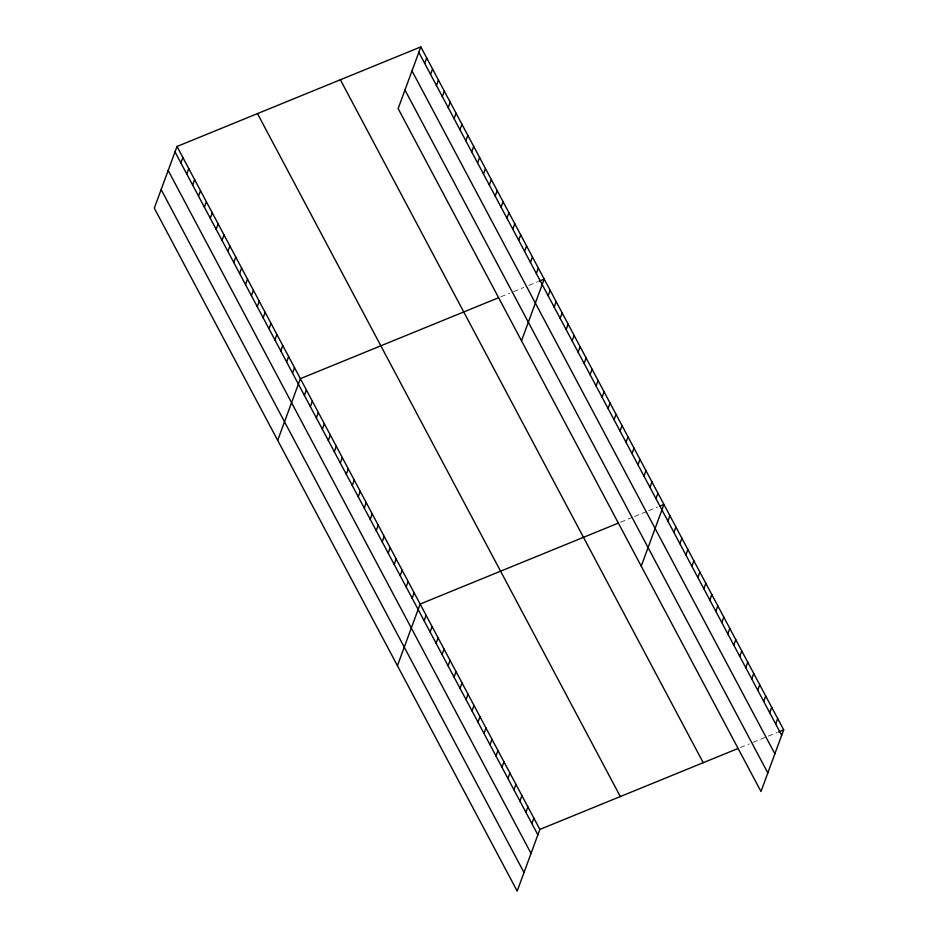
<?xml version="1.0" encoding="UTF-8"?>
<svg xmlns="http://www.w3.org/2000/svg" width="938" height="938" viewBox="0 0 938 938"><rect width="100%" height="100%" fill="white"/><g stroke="black" fill="none" stroke-linecap="round" stroke-linejoin="round"><path stroke-width="0.7" stroke-dasharray="4.69 3.52" d="M500.775 296.83L509.709 293.184M513.543 291.624L523.767 287.45M528.868 285.363L537.814 281.705M620.522 522.208L633.291 516.99M634.569 516.475L647.337 511.257M648.615 510.729L657.55 507.083M740.258 747.574L749.204 743.928M753.026 742.368L767.085 736.623M768.351 736.107L777.297 732.449"/><path stroke-width="1.41" d="M420.822 46.9L398.134 108.585L760.988 791.531L783.687 729.846L420.822 46.9L177.012 146.469L154.313 208.154L517.178 891.1L539.866 829.415L737.702 748.618M180.893 162.954L182.887 157.525M186.768 174.011L188.761 168.582M192.642 185.067L194.635 179.639M198.516 196.124L200.509 190.695M204.39 207.181L206.383 201.752M210.264 218.237L212.258 212.82M216.139 229.294L218.132 223.877M222.013 240.351L224.006 234.934M227.887 251.407L229.892 245.991M233.761 262.464L235.766 257.047M239.636 273.521L241.641 268.104M245.51 284.577L247.515 279.161M251.396 295.634L253.389 290.217M257.27 306.691L259.263 301.274M263.144 317.759L265.137 312.331M269.018 328.816L271.012 323.387M274.893 339.873L276.886 334.444M280.767 350.929L282.76 345.501M286.641 361.986L288.634 356.557M292.515 373.043L294.509 367.614M277.695 440.356L300.383 378.671L498.219 297.874M424.703 63.385L426.696 57.957M304.381 395.367L306.374 389.938M430.577 74.442L432.57 69.013M310.361 406.635L312.354 401.206M436.451 85.499L438.445 80.07M316.352 417.902L318.345 412.474M442.326 96.555L444.331 91.127M322.332 429.17L324.337 423.753M448.2 107.612L450.205 102.183M328.323 440.438L330.317 435.021M454.074 118.669L456.079 113.24M334.315 451.706L336.308 446.289M459.948 129.725L461.953 124.297M340.295 462.973L342.3 457.556M465.834 140.782L467.828 135.353M346.286 474.241L348.279 468.824M471.708 151.839L473.702 146.41M352.278 485.509L354.271 480.092M477.583 162.895L479.576 157.467M358.257 496.788L360.251 491.36M483.457 173.952L485.45 168.535M364.249 508.056L366.242 502.627M489.331 185.009L491.324 179.592M370.229 519.324L372.234 513.895M495.205 196.065L497.199 190.649M376.22 530.591L378.213 525.163M501.08 207.122L503.073 201.705M382.212 541.859L384.205 536.43M506.954 218.179L508.947 212.762M388.191 553.127L390.196 547.698M512.828 229.235L514.821 223.819M394.183 564.395L396.176 558.966M518.702 240.292L520.696 234.875M400.174 575.662L402.168 570.245M524.577 251.349L526.57 245.932M406.154 586.93L408.147 581.513M530.451 262.406L532.444 256.989M412.145 598.198L414.139 592.781M536.325 273.462L538.318 268.045M397.431 665.722L420.13 604.049L617.966 523.252M521.505 340.787L544.192 279.102L539.092 281.189M424.117 620.733L426.11 615.316M548.191 295.798L550.184 290.37M430.108 632.001L432.101 626.584M554.17 307.066L556.175 301.637M436.088 643.28L438.093 637.852M560.162 318.334L562.155 312.905M442.079 654.548L444.073 649.119M566.153 329.601L568.147 324.173M448.071 665.816L450.064 660.387M572.133 340.869L574.138 335.441M454.051 677.084L456.044 671.655M578.125 352.137L580.118 346.708M460.042 688.351L462.035 682.923M584.116 363.405L586.109 357.988M466.034 699.619L468.027 694.19M590.096 374.672L592.089 369.255M472.013 710.887L474.007 705.458M596.087 385.94L598.081 380.523M478.005 722.154L479.998 716.726M602.067 397.208L604.072 391.791M483.985 733.422L485.99 728.005M608.059 408.476L610.052 403.059M489.976 744.69L491.969 739.273M614.05 419.743L616.043 414.326M495.968 755.958L497.961 750.541M620.03 431.023L622.035 425.594M501.947 767.225L503.941 761.808M626.021 442.29L628.014 436.862M507.939 778.493L509.932 773.076M632.013 453.558L634.006 448.13M513.93 789.761L515.923 784.344M637.992 464.826L639.986 459.397M519.91 801.04L521.903 795.612M643.984 476.094L645.977 470.665M525.901 812.308L527.895 806.879M649.964 487.361L651.969 481.933M531.881 823.576L533.886 818.147M655.955 498.629L657.948 493.2M641.24 566.153L663.94 504.468L660.106 506.039M667.926 521.165L669.931 515.748M673.918 532.432L675.911 527.015M679.909 543.7L681.903 538.283M685.889 554.968L687.882 549.551M691.881 566.235L693.874 560.818M697.872 577.503L699.865 572.086M703.852 588.783L705.845 583.354M709.843 600.05L711.836 594.622M715.823 611.318L717.828 605.889M721.814 622.586L723.808 617.157M727.806 633.854L729.799 628.425M733.786 645.121L735.779 639.693M739.777 656.389L741.77 650.96M745.769 667.657L747.762 662.24M751.748 678.924L753.742 673.507M757.74 690.192L759.733 684.775M763.72 701.46L765.725 696.043M769.711 712.728L771.704 707.311M775.703 723.995L777.696 718.578M778.575 731.933L783.687 729.846M418.829 52.329L781.682 735.275M412.005 70.889L774.858 753.835M404.958 90.013L767.823 772.959M340.365 79.753L703.219 762.7M257.469 113.615L620.323 796.561M177.012 146.469L539.866 829.415M175.019 151.897L537.873 834.843M168.183 170.458L531.037 853.404M161.148 189.593L524.002 872.539"/></g></svg>
